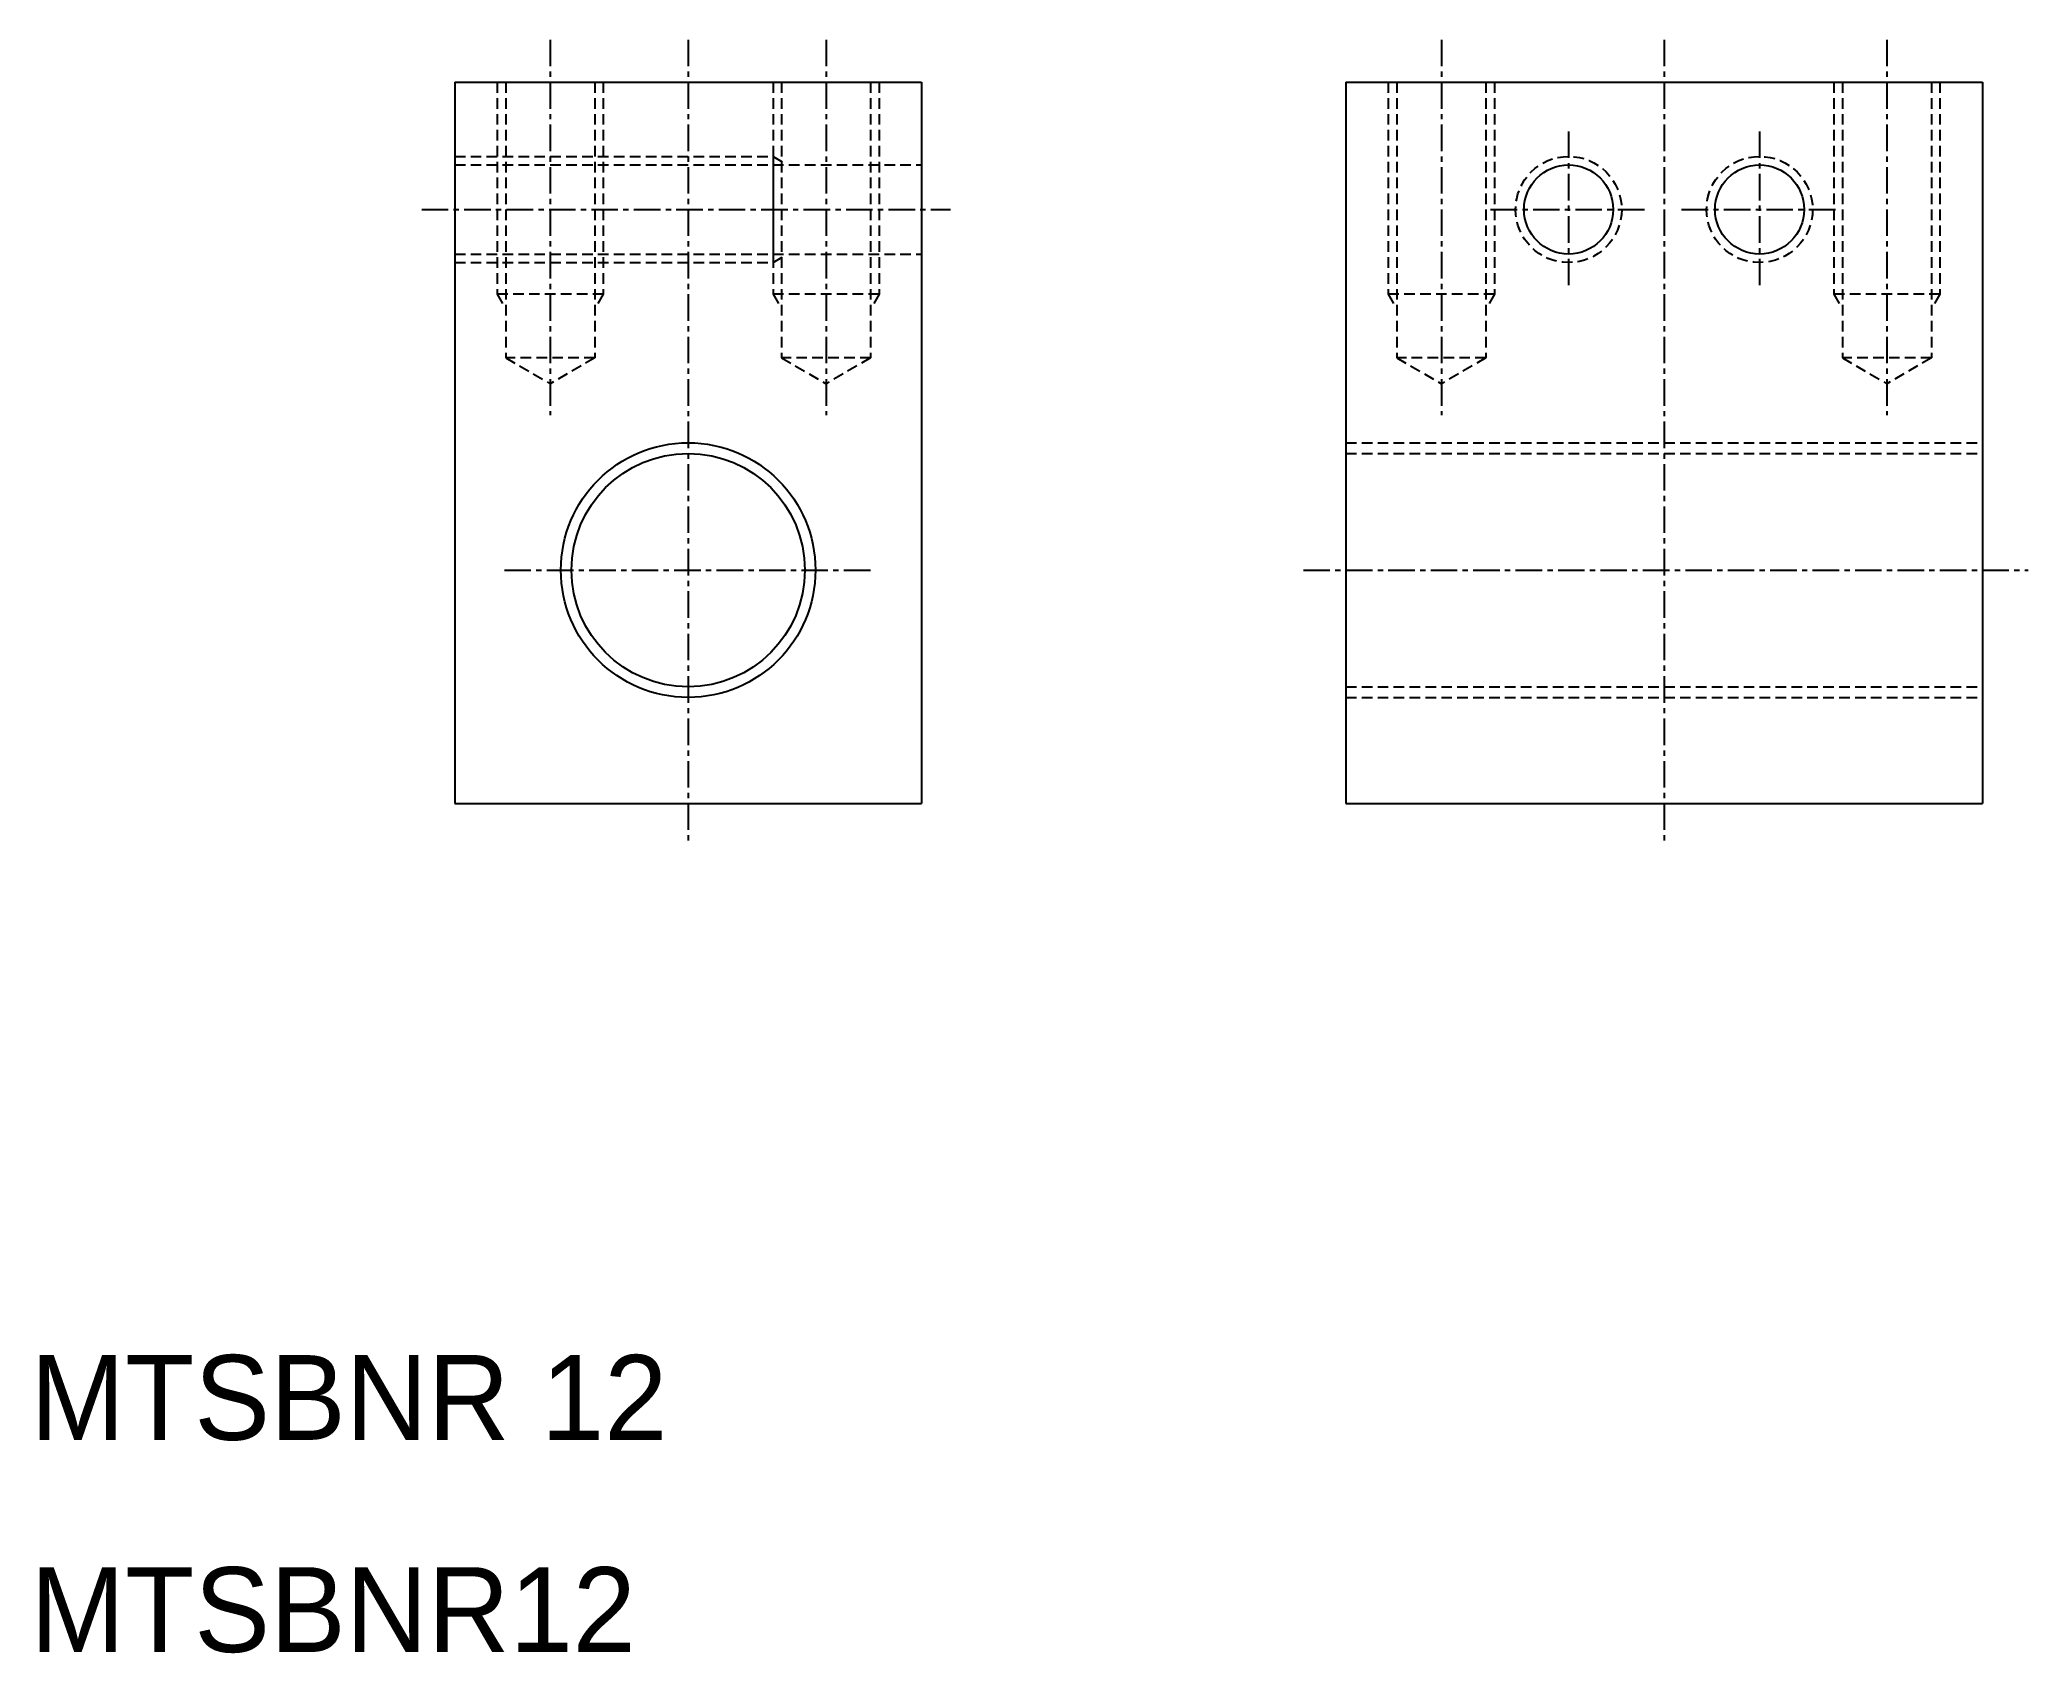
# Model space of a CAD drawing. Extents: x 10.4 to 104.2, y 9.9 to 86.
import ezdxf

# ---------------------------------------------------------------- set-up
doc = ezdxf.new("R2010")
doc.units = 0
doc.linetypes.add('CENTER', pattern=[2, 1.25, -0.25, 0.25, -0.25])
doc.linetypes.add('DASHED', pattern=[0.75, 0.5, -0.25])
doc.layers.get('0').update_dxf_attribs({"linetype": 'CONTINUOUS'})
doc.layers.add('CENTER', color=1, linetype='CENTER')

msp = doc.modelspace()

# ---------------------------------------------------------------- linework, layer by layer
at = {"color": 7, "linetype": 'CONTINUOUS'}
for p, q in [((30, 84), (52, 84)), ((30, 84), (30, 50)), ((52, 84), (52, 50)), ((72, 84), (102, 84)), ((72, 84), (72, 50)), ((102, 84), (102, 50)), ((102, 84), (102, 54)), ((30, 50), (52, 50)), ((72, 50), (102, 50))]:
    msp.add_line(p, q, dxfattribs=at)
at = {"color": 3, "linetype": 'DASHED'}
for p, q in [((32, 84), (32, 74)), ((32.4, 84), (32.4, 71)), ((36.6, 84), (36.6, 71)), ((37, 84), (37, 74)), ((45, 84), (45, 74)), ((45.4, 84), (45.4, 71)), ((49.6, 84), (49.6, 71)), ((50, 84), (50, 74)), ((74, 84), (74, 74)), ((74.4, 84), (74.4, 71)), ((78.6, 84), (78.6, 71)), ((79, 84), (79, 74)), ((95, 84), (95, 74)), ((95.4, 84), (95.4, 71)), ((99.6, 84), (99.6, 71)), ((100, 84), (100, 74)), ((30, 80.5), (45, 80.5)), ((30, 80.1), (52, 80.1)), ((45, 80.5), (45, 75.5)), ((45, 80.5), (45.606, 80.15)), ((30, 75.9), (52, 75.9)), ((30, 75.5), (45, 75.5)), ((45, 75.5), (45.606, 75.85)), ((37, 74), (32, 74)), ((32, 74), (32.35, 73.394)), ((37, 74), (36.65, 73.394)), ((50, 74), (45, 74)), ((45, 74), (45.35, 73.394)), ((50, 74), (49.65, 73.394)), ((79, 74), (74, 74)), ((74, 74), (74.35, 73.394)), ((79, 74), (78.65, 73.394)), ((100, 74), (95, 74)), ((95, 74), (95.35, 73.394)), ((100, 74), (99.65, 73.394)), ((32.4, 71), (34.5, 69.788)), ((36.6, 71), (32.4, 71)), ((36.6, 71), (34.5, 69.788)), ((45.4, 71), (47.5, 69.788)), ((49.6, 71), (45.4, 71)), ((49.6, 71), (47.5, 69.788)), ((74.4, 71), (76.5, 69.788)), ((78.6, 71), (74.4, 71)), ((78.6, 71), (76.5, 69.788)), ((99.6, 71), (95.4, 71)), ((95.4, 71), (97.5, 69.788)), ((99.6, 71), (97.5, 69.788)), ((72, 67), (102, 67)), ((72, 66.5), (102, 66.5)), ((72, 55.5), (102, 55.5)), ((72, 55), (102, 55))]:
    msp.add_line(p, q, dxfattribs=at)
for centre in [(82.5, 78), (91.5, 78)]:
    msp.add_circle(centre, 2.5, dxfattribs=at)
at = {"color": 7, "linetype": 'CONTINUOUS'}
for centre, radius in [((82.5, 78), 2.1), ((91.5, 78), 2.1), ((41, 61), 5.5)]:
    msp.add_circle(centre, radius, dxfattribs=at)
at = {"color": 3, "linetype": 'CONTINUOUS'}
msp.add_circle((41, 61), 6, dxfattribs=at)
at = {"layer": 'CENTER', "color": 1, "linetype": 'CENTER'}
for p, q in [((34.5, 86), (34.5, 68.3)), ((41, 86), (41, 48)), ((47.5, 86), (47.5, 68.3)), ((76.5, 86), (76.5, 68.3)), ((87, 86), (87, 48)), ((97.5, 86), (97.5, 68.3)), ((82.5, 81.68), (82.5, 74.32)), ((91.5, 81.68), (91.5, 74.32)), ((28.442, 78), (53.362, 78)), ((78.82, 78), (86.18, 78)), ((87.82, 78), (95.18, 78)), ((32.34, 61), (49.66, 61)), ((70, 61), (104.162, 61))]:
    msp.add_line(p, q, dxfattribs=at)

# ---------------------------------------------------------------- texts
at = {"color": 7, "linetype": 'CONTINUOUS'}
for s, p in [('MTSBNR 12', (10, 20)), ('MTSBNR12', (10, 10))]:
    msp.add_text(s, height=4, dxfattribs=at).set_placement(p)

doc.saveas('drawing.dxf')
